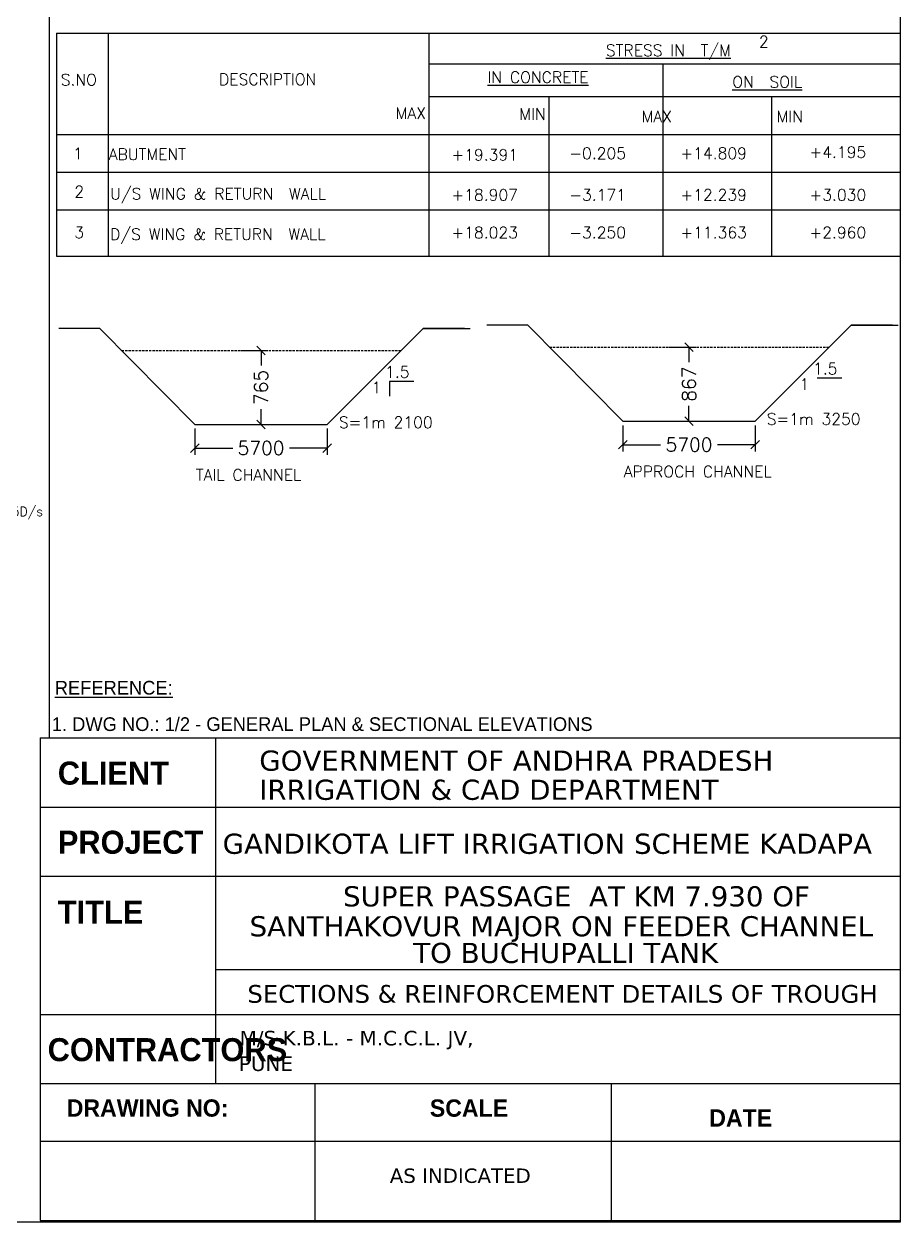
# Model space of a CAD drawing. Header units: inches. Extents: x 97621 to 324919, y -325081 to 89240.
# Drawn here: x 168858 to 178466, y -108899 to -95770 of the extents above; entities that cross this region are included whole.
import ezdxf
from ezdxf.enums import TextEntityAlignment as Align

# ---------------------------------------------------------------- set-up
doc = ezdxf.new("R2010")
doc.units = ezdxf.units.IN
doc.header["$LTSCALE"] = 100
doc.header["$MEASUREMENT"] = 0
doc.header["$PDMODE"] = 3
doc.linetypes.add('DASHED2', pattern=[0.375, 0.25, -0.125])
for name, color, linetype in [('Dim', 7, 'Continuous'), ('SHEET', 3, 'Continuous'), ('Text', 7, 'Continuous')]:
    doc.layers.add(name, color=color, linetype=linetype)
doc.styles.add('CITYBLUEPR', font='cityb___.ttf')
doc.styles.add('ROMANS', font='romans')
doc.styles.get("Standard").update_dxf_attribs({"font": ''})
doc.styles.add('VERDANA', font='verdana.ttf')
doc.styles.get('Standard').set_extended_font_data('Univers Extended')
doc.dimstyles.new('Raj-75', dxfattribs={"dimscale": 75, "dimtxt": 2, "dimasz": 1.25, "dimexe": 1, "dimexo": 0.625, "dimtad": 0, "dimtxsty": 'ROMANS', "dimblk": 'OBLIQUE', "dimcen": 1.25, "dimclrd": 256, "dimclre": 256, "dimclrt": 256, "dimadec": 0, "dimazin": 0, "dimtfac": 1, "dimtmove": 1, "dimatfit": 3, "dimfxl": 1, "dimlwd": -1, "dimlwe": -1, "dimarcsym": 0})

# ---------------------------------------------------------------- blocks, each defined once
blk = doc.blocks.new('_Oblique')
at = {"color": 0, "linetype": 'ByBlock', "lineweight": -2}
blk.add_line((-0.5, -0.5), (0.5, 0.5), dxfattribs=at)
blk = doc.blocks.new('*D178')
at = {"transparency": 16777216}
for p, q in [((171237, -99348), (171533, -99348)), ((171458, -99348), (171458, -99514)), ((171458, -100159), (171458, -99993)), ((171237, -100159), (171533, -100159))]:
    blk.add_line(p, q, dxfattribs=at)
at = {"layer": 'Defpoints', "color": 0, "transparency": 16777216}
for p in [(171190, -99348), (171190, -100159), (171458, -100159)]:
    blk.add_point(p, dxfattribs=at)
at = {"transparency": 16777216, "xscale": 93.75, "yscale": 93.75, "zscale": 93.75}
for p, rotation in [((171458, -99348), 90), ((171458, -100159), 270)]:
    blk.add_blockref('_Oblique', p, dxfattribs=dict(at, rotation=rotation))
at = {"transparency": 16777216, "insert": (171458, -99753), "char_height": 150, "attachment_point": 5, "rotation": 90, "style": 'ROMANS'}
blk.add_mtext('765', dxfattribs=at)
blk = doc.blocks.new('*D179')
at = {"transparency": 16777216}
for p, q in [((170732, -100205), (170732, -100493)), ((172184, -100205), (172184, -100493)), ((170732, -100418), (171147, -100418)), ((172184, -100418), (171769, -100418))]:
    blk.add_line(p, q, dxfattribs=at)
at = {"layer": 'Defpoints', "color": 0, "transparency": 16777216}
for p in [(170732, -100159), (172184, -100159), (172184, -100418)]:
    blk.add_point(p, dxfattribs=at)
at = {"transparency": 16777216, "xscale": 93.75, "yscale": 93.75, "zscale": 93.75, "rotation": 180}
blk.add_blockref('_Oblique', (170732, -100418), dxfattribs=at)
at = {"transparency": 16777216, "xscale": 93.75, "yscale": 93.75, "zscale": 93.75}
blk.add_blockref('_Oblique', (172184, -100418), dxfattribs=at)
at = {"transparency": 16777216, "insert": (171458, -100418), "char_height": 150, "attachment_point": 5, "style": 'ROMANS'}
blk.add_mtext('5700', dxfattribs=at)
blk = doc.blocks.new('*D180')
at = {"transparency": 16777216}
for p, q in [((175929, -99311), (176226, -99311)), ((176151, -99311), (176151, -99477)), ((176151, -100122), (176151, -99956)), ((175929, -100122), (176226, -100122))]:
    blk.add_line(p, q, dxfattribs=at)
at = {"layer": 'Defpoints', "color": 0, "transparency": 16777216}
for p in [(175882, -99311), (175882, -100122), (176151, -100122)]:
    blk.add_point(p, dxfattribs=at)
at = {"transparency": 16777216, "xscale": 93.75, "yscale": 93.75, "zscale": 93.75}
for p, rotation in [((176151, -99311), 90), ((176151, -100122), 270)]:
    blk.add_blockref('_Oblique', p, dxfattribs=dict(at, rotation=rotation))
at = {"transparency": 16777216, "insert": (176151, -99717), "char_height": 150, "attachment_point": 5, "rotation": 90, "style": 'ROMANS'}
blk.add_mtext('867', dxfattribs=at)
blk = doc.blocks.new('*D181')
at = {"transparency": 16777216}
for p, q in [((175425, -100169), (175425, -100456)), ((176876, -100169), (176876, -100456)), ((175425, -100381), (175839, -100381)), ((176876, -100381), (176462, -100381))]:
    blk.add_line(p, q, dxfattribs=at)
at = {"layer": 'Defpoints', "color": 0, "transparency": 16777216}
for p in [(175425, -100122), (176876, -100122), (176876, -100381)]:
    blk.add_point(p, dxfattribs=at)
at = {"transparency": 16777216, "xscale": 93.75, "yscale": 93.75, "zscale": 93.75, "rotation": 180}
blk.add_blockref('_Oblique', (175425, -100381), dxfattribs=at)
at = {"transparency": 16777216, "xscale": 93.75, "yscale": 93.75, "zscale": 93.75}
blk.add_blockref('_Oblique', (176876, -100381), dxfattribs=at)
at = {"transparency": 16777216, "insert": (176151, -100381), "char_height": 150, "attachment_point": 5, "style": 'ROMANS'}
blk.add_mtext('5700', dxfattribs=at)

msp = doc.modelspace()

# ---------------------------------------------------------------- linework, layer by layer
at = {"color": 7}
for p, q in [((169135.081, -86076.127), (169135.081, -103594.369)), ((169213.877, -95870.869), (169213.877, -98314.644)), ((169213.877, -95870.869), (178465.548, -95870.869)), ((169781.463, -95870.869), (169781.463, -98314.644)), ((173299.695, -95870.869), (173299.695, -98314.644)), ((178465.548, -95870.869), (178465.548, -99385.904)), ((173299.695, -96208.217), (178465.548, -96208.217)), ((175863.236, -96208.217), (175863.236, -98314.644)), ((173299.695, -96565.742), (178465.548, -96565.742)), ((174614.28, -96565.742), (174614.28, -98314.644)), ((177055.526, -96565.742), (177055.526, -98314.644)), ((173299.695, -96678.068), (173299.695, -98314.644)), ((169213.877, -96982.179), (178465.548, -96982.179)), ((175863.236, -97015.416), (175863.236, -98314.644)), ((169213.877, -97394.51), (178465.548, -97394.51)), ((174614.28, -97372.941), (174614.28, -98314.644)), ((177055.526, -97372.941), (177055.526, -98314.644)), ((169213.877, -97806.841), (178465.548, -97806.841)), ((169213.877, -98314.644), (178465.548, -98314.644))]:
    msp.add_line(p, q, dxfattribs=at)
for p, q in [((169690.813, -99107.322), (169241.025, -99107.322)), ((170732.23, -100158.502), (169690.813, -99107.322)), ((172183.757, -100158.502), (173235.587, -99107.322)), ((173235.587, -99107.322), (173752.075, -99107.322)), ((173690.231, -99107.322), (173235.587, -99107.322)), ((174383.354, -99070.622), (173933.567, -99070.622)), ((175424.771, -100121.802), (174383.354, -99070.622)), ((176876.298, -100121.802), (177928.128, -99070.622)), ((177928.128, -99070.622), (178444.616, -99070.622)), ((178382.773, -99070.622), (177928.128, -99070.622)), ((177826.724, -99650.785), (177557.698, -99650.785)), ((173134.182, -99687.485), (172865.156, -99687.485)), ((172865.156, -99687.485), (172865.156, -99849.719)), ((170732.23, -100158.502), (172183.757, -100158.502)), ((175424.771, -100121.802), (176876.298, -100121.802))]:
    msp.add_line(p, q)
at = {"linetype": 'DASHED2'}
for p, q in [((169929.293, -99348.038), (172994.722, -99348.038)), ((174621.834, -99311.338), (177687.264, -99311.338))]:
    msp.add_line(p, q, dxfattribs=at)
at = {"layer": 'Dim'}
msp.add_lwpolyline([(145429.423, -86076.127), (178465.548, -86076.127), (178465.548, -108899.483), (145429.423, -108899.483)], close=True, dxfattribs=at)
at = {"layer": 'SHEET', "color": 7}
for p, q in [((169034.737, -103594.369), (178465.548, -103594.369)), ((169034.737, -103594.369), (169034.737, -108882.099)), ((170962.273, -107382.96), (170962.273, -103594.369)), ((169034.737, -104352.072), (178465.548, -104352.072)), ((169034.737, -105109.775), (178465.548, -105109.775)), ((170962.273, -106131.561), (178465.548, -106131.561)), ((169034.737, -106625.182), (178465.548, -106625.182)), ((169034.737, -107382.96), (178465.548, -107382.96)), ((172048.855, -107382.96), (172048.855, -108882.099)), ((175295.967, -107382.96), (175295.967, -108882.099)), ((169034.737, -108014.379), (178465.548, -108014.379)), ((169034.737, -108882.099), (178465.548, -108882.099))]:
    msp.add_line(p, q, dxfattribs=at)

# ---------------------------------------------------------------- texts
at = {"color": 7, "style": 'ROMANS'}
for s, p in [('%%USTRESS IN  T/M', (175239.554, -96121.403)), ('2', (176918.272, -96026.736)), ('S.NO', (169261.286, -96444.545)), ('DESCRIPTION', (170997.134, -96439.716)), ('%%UIN CONCRETE', (173940.397, -96416.437)), ('%%UON  SOIL', (176625.999, -96467.55)), ('                       MAX      ', (170791.746, -96811.31)), ('                       MIN', (172148.009, -96819.198)), ('                       MAX      ', (173487.982, -96845.64)), ('                       MIN', (174968.749, -96847.035)), ('1', (169395.321, -97252.683)), (' ABUTMENT', (169702.217, -97260.879)), ('+19.391', (173546.819, -97266.875)), ('-0.205', (174838.812, -97250.318)), ('+14.809', (176057.674, -97250.318)), ('+4.195', (177473.115, -97237.703)), ('2', (169410.395, -97670.422)), ('U/S WING & RETURN  WALL ', (169803.187, -97693.462)), ('+18.907', (173546.819, -97705.956)), ('-3.171', (174838.812, -97705.956)), ('+12.239', (176057.674, -97705.956)), ('+3.030', (177473.115, -97705.956)), ('3', (169410.395, -98116.853)), ('D/S WING & RETURN  WALL ', (169803.187, -98136.642)), ('+18.023', (173546.819, -98118.287)), ('-3.250', (174838.812, -98118.287)), ('+11.363', (176057.674, -98118.287)), ('+2.960', (177473.115, -98118.287)), ('1.5', (177510.481, -99609.84)), ('1.5', (172817.939, -99646.541)), ('1', (172670.249, -99816.56)), ('1', (177362.791, -99779.859)), ('S=1m 3250', (177004.217, -100161.403)), ('S=1m 2100', (172311.675, -100198.103)), ('TAIL CHANNEL', (170742.702, -100775.03)), ('APPROCH CHANNEL', (175435.244, -100738.329))]:
    msp.add_text(s, height=125, dxfattribs=at).set_placement(p)
at = {"color": 7}
msp.add_text('%%UREFERENCE:', height=150, dxfattribs=at).set_placement((169842.274, -103119.191), align=Align.CENTER)
msp.add_text('1. DWG NO.: 1/2 - GENERAL PLAN & SECTIONAL ELEVATIONS', height=150, dxfattribs=at).set_placement((169163.497, -103518.254))
at = {"layer": 'SHEET', "color": 7, "width": 1}
for s, height, style, p in [('CLIENT', 252.5678, 'CITYBLUEPR', (169228.988, -104105.906)), ('GOVERNMENT OF ANDHRA PRADESH', 220.99678, 'VERDANA', (171438.239, -103953.402)), ('IRRIGATION & CAD DEPARTMENT', 220.99678, 'VERDANA', (171438.239, -104272.646)), ('PROJECT', 252.5678, 'CITYBLUEPR', (169228.988, -104863.609)), ('GANDIKOTA LIFT IRRIGATION SCHEME KADAPA', 220.99678, 'VERDANA', (171036.551, -104864.363)), ('TITLE', 252.5678, 'CITYBLUEPR', (169228.988, -105629.195)), ('M/S K.B.L. - M.C.C.L. JV,', 159.78523, 'VERDANA', (171222.215, -106964.043)), ('CONTRACTORS', 252.56775, 'CITYBLUEPR', (169117.608, -107136.719)), ('PUNE', 159.7852, 'VERDANA', (171214.205, -107243.912)), ('DRAWING NO:', 189.42582, 'CITYBLUEPR', (169326.867, -107744.61)), ('SCALE', 189.4258, 'CITYBLUEPR', (173308.871, -107745.172)), ('DATE', 189.4258, 'CITYBLUEPR', (176373.329, -107853.647)), ('AS INDICATED', 157.85485, 'VERDANA', (172869.646, -108470.528))]:
    msp.add_text(s, height=height, dxfattribs=dict(at, style=style)).set_placement(p)
at = {"layer": 'SHEET', "color": 7, "style": 'VERDANA', "width": 1}
for s, height, p in [(' SUPER PASSAGE  AT KM 7.930 OF', 220.99678, (174869.024, -105440.621)), ('SANTHAKOVUR MAJOR ON FEEDER CHANNEL ', 220.99678, (174798.616, -105768.585)), ('TO BUCHUPALLI TANK', 220.99678, (174798.616, -106060.8)), ('SECTIONS & REINFORCEMENT DETAILS OF TROUGH', 194.4, (174764.253, -106496.56))]:
    msp.add_text(s, height=height, dxfattribs=at).set_placement(p, align=Align.CENTER)
at = {"layer": 'Text', "color": 7, "style": 'ROMANS'}
msp.add_text('+244.775D/s', height=100, dxfattribs=at).set_placement((168603.286, -101192.8), align=Align.BOTTOM_CENTER)

# ---------------------------------------------------------------- dimensions: what is measured, and where the dimension line sits
for base, p1, p2, text, picture, middle in [((171457.993, -100158.502), (171189.829, -99348.038), (171189.829, -100158.502), '765', '*D178', (171457.993, -99753.27)), ((176150.535, -100121.802), (175882.37, -99311.338), (175882.37, -100121.802), '867', '*D180', (176150.535, -99716.57))]:
    dim = msp.add_linear_dim(base=base, p1=p1, p2=p2, angle=90, text=text, dimstyle='Raj-75', override={"dimfxl": 150})
    dim.commit()
    dim.dimension.update_dxf_attribs({"geometry": picture, "text_midpoint": middle})
for base, p1, p2, picture, middle in [((172183.757, -100417.753), (170732.23, -100158.502), (172183.757, -100158.502), '*D179', (171457.993, -100417.753)), ((176876.298, -100381.052), (175424.771, -100121.802), (176876.298, -100121.802), '*D181', (176150.535, -100381.052))]:
    dim = msp.add_linear_dim(base=base, p1=p1, p2=p2, text='5700', dimstyle='Raj-75', override={"dimfxl": 150})
    dim.commit()
    dim.dimension.update_dxf_attribs({"geometry": picture, "text_midpoint": middle})

doc.saveas('drawing.dxf')
